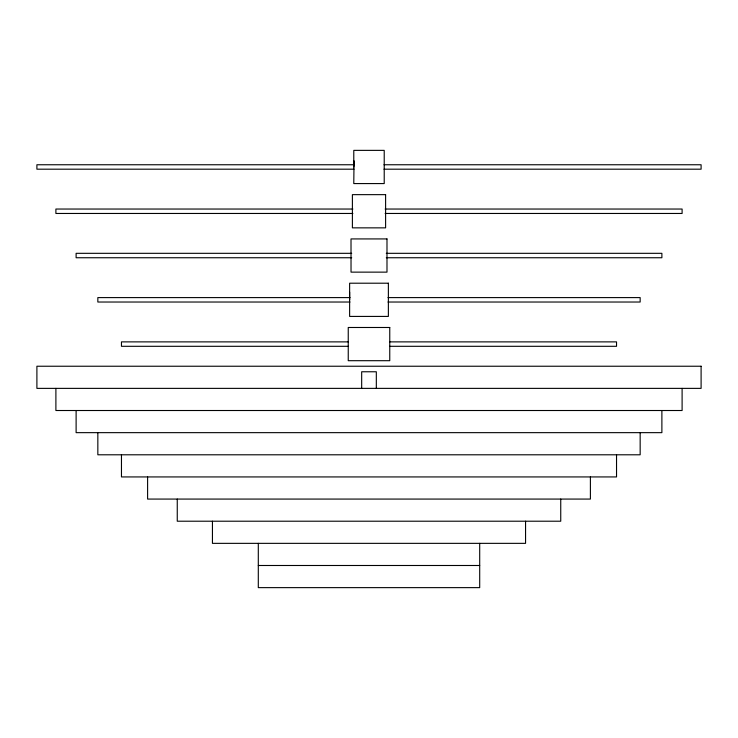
<?xml version="1.0" encoding="UTF-8"?>
<svg xmlns="http://www.w3.org/2000/svg" width="738" height="738" viewBox="0 0 738 738"><rect width="100%" height="100%" fill="white"/><g stroke="black" fill="none" stroke-linecap="round" stroke-linejoin="round"><path stroke-width="1.11" d="M353.779 160.884L353.788 150.368L384.221 150.368L384.221 183.577L353.779 183.577L354.037 160.884L353.779 166.972M354.009 164.758L36.9 164.758L36.9 169.186L354.009 169.186M383.991 164.758L701.1 164.758L701.1 169.186L383.991 169.186M352.884 209.038L55.894 209.038L55.894 213.466L352.884 213.466M385.116 209.038L682.106 209.038L682.106 213.466L385.116 213.466M351.703 253.319L76.115 253.319L76.115 257.746L351.703 257.746M386.297 253.319L661.885 253.319L661.885 257.746L386.297 257.746M349.627 292.064L349.627 299.812M350.006 297.599L97.84 297.599L97.84 302.026L350.006 302.026M387.994 297.599L640.16 297.599L640.16 302.026L387.994 302.026M348.281 341.879L121.466 341.879L121.466 346.306L348.281 346.306M389.719 341.879L616.534 341.879L616.534 346.306L389.719 346.306M258.3 565.492L479.7 565.492M682.106 388.373L682.106 410.512L55.894 410.512L55.894 388.373M661.885 410.512L661.885 432.652L76.115 432.652L76.115 410.512M640.16 432.652L640.16 454.793L97.84 454.793L97.84 432.652M616.534 454.793L616.534 476.933L121.466 476.933L121.466 454.793M590.4 476.933L590.4 499.072L147.6 499.072L147.6 476.933M560.742 499.072L560.742 521.212L177.258 521.212L177.258 499.072M525.557 521.212L525.557 543.352L212.443 543.352L212.443 521.212M479.7 543.352L479.7 587.632L258.3 587.632L258.3 543.352M376.325 388.373L376.325 371.767L361.675 371.767L361.675 388.373M385.605 194.648L352.395 194.648L352.395 227.857L385.605 227.857L385.605 194.648M386.989 238.928L351.011 238.928L351.03 272.137L386.989 272.137L386.989 238.928M388.373 283.207L349.627 283.207L349.627 316.418L388.373 316.418L388.373 283.207M389.756 327.488L348.244 327.488L348.244 360.697L389.756 360.697L389.756 327.488M701.1 366.233L36.9 366.233L36.9 388.373L701.1 388.373L701.1 366.233"/></g></svg>
